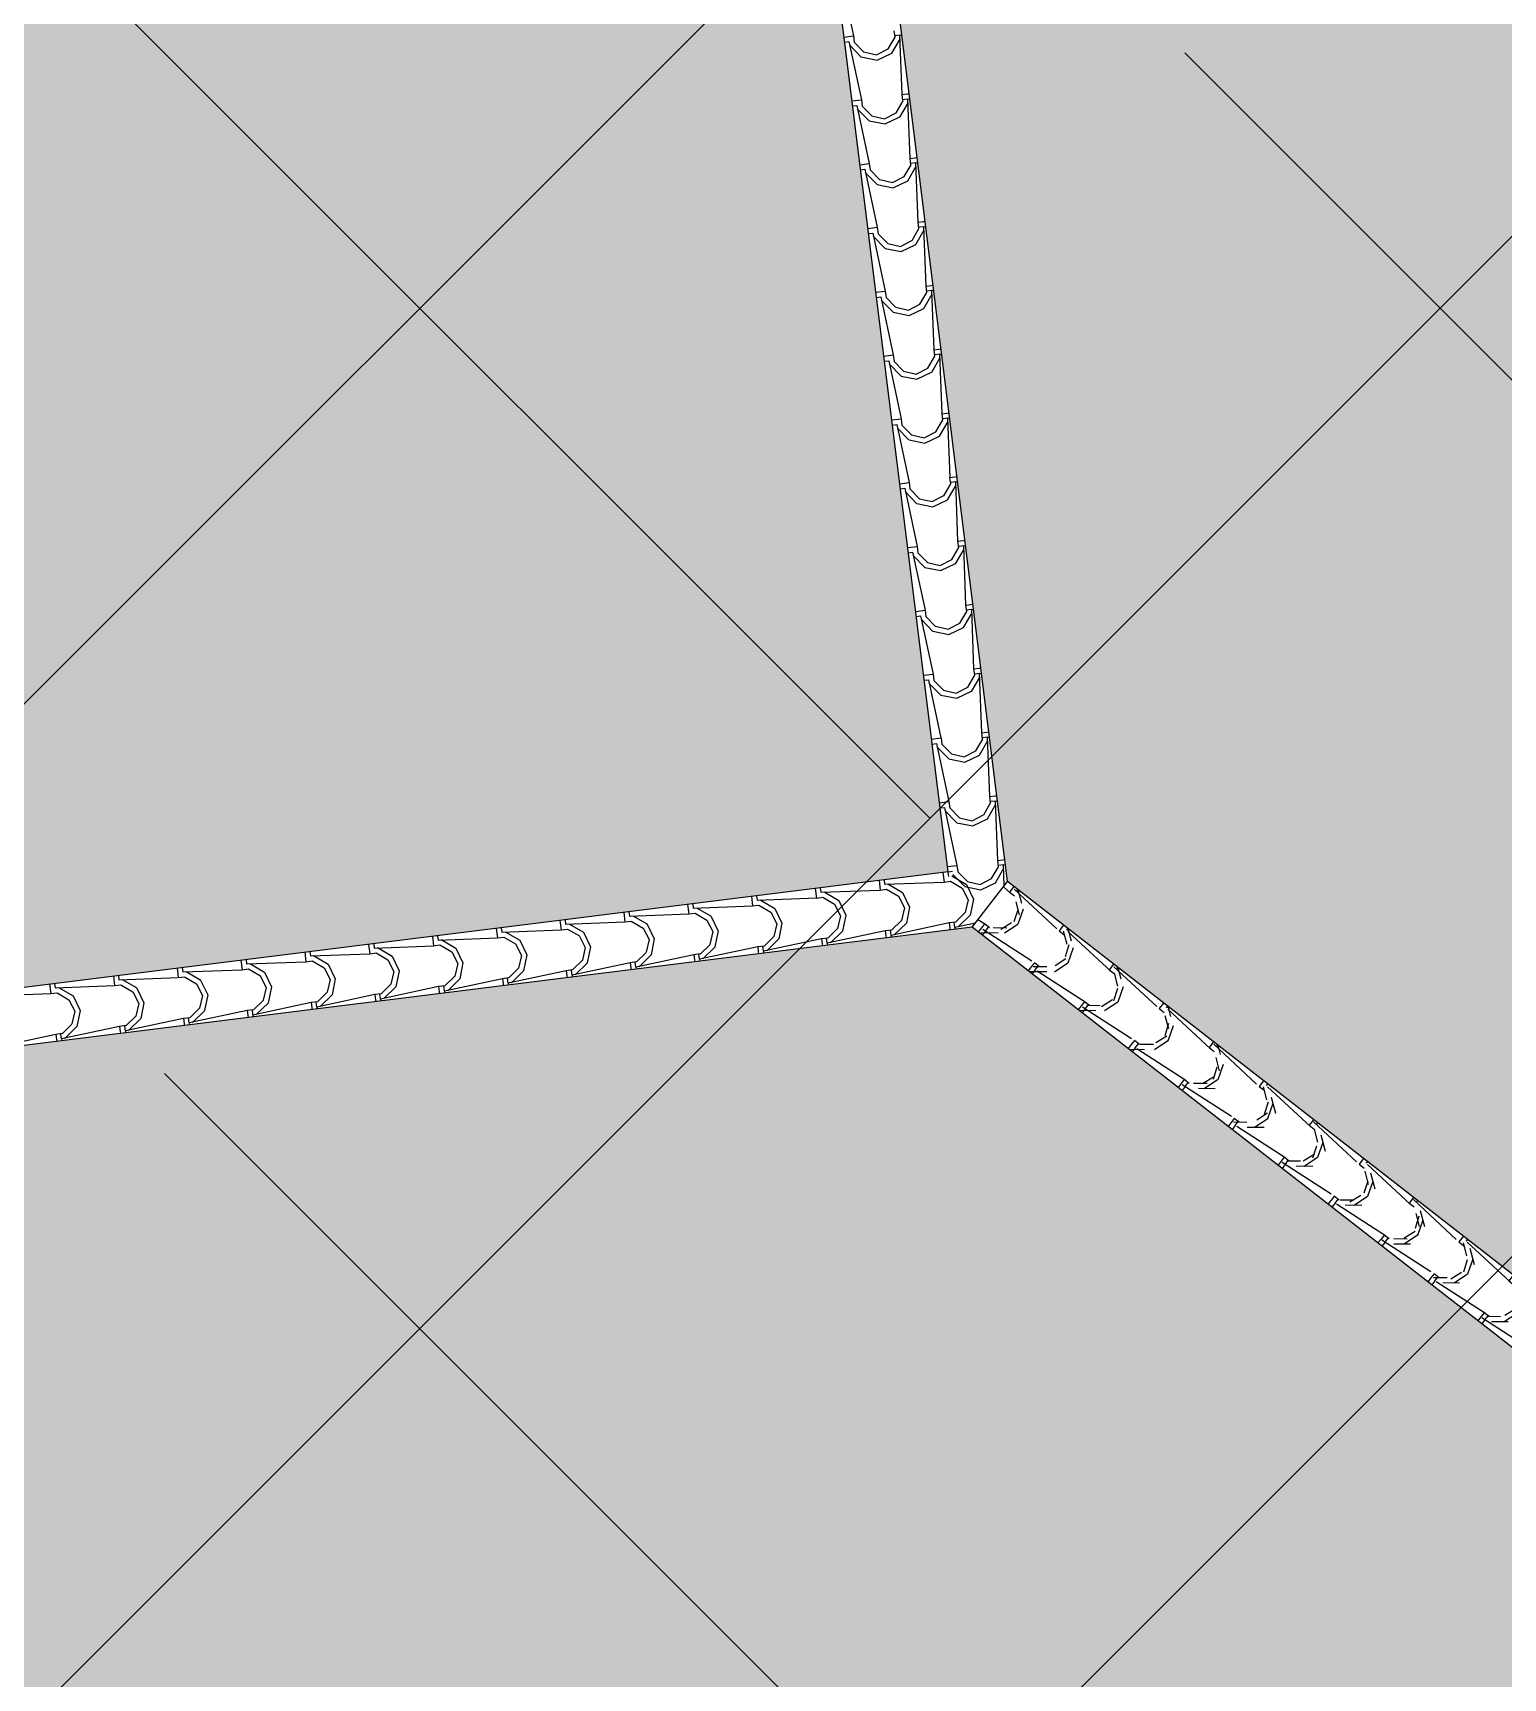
# Model space of a CAD drawing. Header units: millimetres. Extents: x 648844 to 649530, y 1246379 to 1246752.
# Drawn here: x 649089.797 to 649093.618, y 1246587.525 to 1246591.8 of the extents above; entities that cross this region are included whole.
import ezdxf

# ---------------------------------------------------------------- set-up
doc = ezdxf.new("R2010")
doc.units = ezdxf.units.MM
doc.header["$LTSCALE"] = 20
doc.header["$MEASUREMENT"] = 0
doc.layers.get('0').update_dxf_attribs({"linetype": 'CONTINUOUS'})
doc.layers.add('TECHO', color=30, linetype='CONTINUOUS')

# ---------------------------------------------------------------- blocks, each defined once
blk = doc.blocks.new('TEJA45')
at = {"layer": 'TECHO'}
for p, q in [((-2.672903146439467, 1.757179353076342), (-2.573650695093768, 1.875336862707883)), ((-2.791060866912261, 1.639021882473276), (-2.691808415566562, 1.757179392104817)), ((-2.691762307208286, 1.757169590787711), (-2.695329366799285, 1.760736650378707)), ((-2.691762307208322, 1.757169590787701), (-2.682309703757419, 1.747716987336798)), ((-2.68230970375739, 1.766622194238618), (-2.685876763348382, 1.770189253829606)), ((-2.684672854619983, 1.745353836474088), (-2.672857100306352, 1.757169590787715)), ((-2.672857100306487, 1.757169590787715), (-2.68230970375739, 1.766622194238618)), ((-2.479067602291835, 1.780796072625453), (-2.597225111923379, 1.681543621279754)), ((-2.703751370838674, 1.707399067996157), (-2.697843447348347, 1.751117424248871)), ((-2.689387554025622, 1.710090164139668), (-2.684661286763244, 1.745537373416418)), ((-2.675044608329848, 1.679351714349984), (-2.689223522052608, 1.710072751252191)), ((-2.684673313304828, 1.669702315640802), (-2.703578536522215, 1.707512681528048)), ((-2.646886299960748, 1.650832105328671), (-2.684696665847994, 1.669737328546059)), ((-2.644352208010176, 1.665160030363211), (-2.675073244912383, 1.67933894408597)), ((-2.608927623939977, 1.6697482379249), (-2.644374833216723, 1.665021970662526)), ((-2.597236272699384, 1.681548763180533), (-2.609052027013014, 1.669733008866906)), ((-2.579810746170402, 1.664123236651626), (-2.597236272699277, 1.681548763180501)), ((-2.909218587385205, 1.520864411870047), (-2.809966136039506, 1.639021921501588)), ((-2.821909946394939, 1.589240691564164), (-2.816002022904613, 1.632959047816879)), ((-2.809919850344563, 1.639012047651438), (-2.813486909935556, 1.64257910724243)), ((-2.809919850344592, 1.639012047651423), (-2.800467246893689, 1.62955944420052)), ((-2.807545004639749, 1.591933683051629), (-2.802818737377372, 1.627380892328379)), ((-2.800467246893668, 1.648464651102348), (-2.80403430648466, 1.65203171069334)), ((-2.80283039775626, 1.627196293337814), (-2.79101464344263, 1.639012047651441)), ((-2.791014643442765, 1.639012047651441), (-2.800467246893668, 1.648464651102344)), ((-2.597225072894851, 1.662638352152683), (-2.715382582526395, 1.563385900806985)), ((-2.603241451413716, 1.65660958657179), (-2.646959807666434, 1.650701663081467)), ((-2.589263349621298, 1.654670633200727), (-2.59723627269927, 1.662643556278695)), ((-2.802830843183607, 1.55154458439295), (-2.821736066400995, 1.589354950280196)), ((-2.793201017100024, 1.561195251157582), (-2.807379930822783, 1.591916288059789)), ((-2.715382543497967, 1.544480631679839), (-2.833540053129511, 1.445228180334141)), ((-2.76504403120866, 1.532674575449917), (-2.802854397095906, 1.551579798667305)), ((-2.762508671201701, 1.547003621592701), (-2.793229708103908, 1.56118253531546)), ((-2.727084105028048, 1.55159078731074), (-2.762531314304795, 1.546864520048366)), ((-2.715393815835661, 1.563391220044263), (-2.727209570149292, 1.551575465730636)), ((-2.697968289306679, 1.545965693515353), (-2.715393815835554, 1.563391220044231)), ((-2.707420892757582, 1.536513090064457), (-2.715393815835547, 1.544486013142421)), ((-3.027376307857843, 1.402706941267166), (-2.928123856512144, 1.520864450898706)), ((-2.940068521951446, 1.471082315130367), (-2.934160598461119, 1.514800671383082)), ((-2.928077393480834, 1.520854504515164), (-2.931644453071826, 1.524421564106159)), ((-2.928077393480862, 1.520854504515153), (-2.918624790029959, 1.51140190106425)), ((-2.92570245525399, 1.473777201962687), (-2.920976187991613, 1.509224411239437)), ((-2.918624790029938, 1.530307107966074), (-2.92219184962093, 1.533874167557062)), ((-2.920987940892537, 1.50903875020154), (-2.909172186578907, 1.520854504515167)), ((-2.909172186579035, 1.520854504515167), (-2.918624790029938, 1.53030710796607)), ((-2.721399827845751, 1.538451011015471), (-2.765118184098469, 1.532543087525148)), ((-2.920988373062372, 1.433386853145059), (-2.939893596279759, 1.471197219032305)), ((-2.911357425870584, 1.443038787966014), (-2.925536339593343, 1.473759824868221)), ((-3.036782333166215, 1.412149564829807), (-3.0403493927572, 1.415716624420792)), ((-3.027329729715305, 1.402696961378897), (-3.036782333166208, 1.4121495648298)), ((-2.833540014101025, 1.426322911207034), (-2.95169752373257, 1.327070459861336)), ((-2.883201762456515, 1.414517045571142), (-2.921012128343762, 1.433422268788529)), ((-2.880665134393212, 1.428847212822195), (-2.911386171295419, 1.443026126544954)), ((-2.839558204279591, 1.420292435458908), (-2.883276560532309, 1.414384511968585)), ((-2.845240586117015, 1.43343333669646), (-2.880687795393762, 1.428707069434086)), ((-2.833551358971938, 1.445233676907993), (-2.845367113285569, 1.433417922594366)), ((-2.81612583244295, 1.427808150379082), (-2.833551358971825, 1.445233676907957)), ((-2.825578435893853, 1.418355546928183), (-2.833551358971818, 1.426328470006148)), ((-3.145534028330495, 1.284549470664281), (-3.046281576984796, 1.402706980295822)), ((-3.058227097507704, 1.352923938698371), (-3.052319174017377, 1.396642294951086)), ((-3.046234936617104, 1.402696961378897), (-3.049801996208103, 1.406264020969893)), ((-3.04623493661714, 1.402696961378876), (-3.036782333166236, 1.393244357927973)), ((-3.043859905868239, 1.355620720873752), (-3.039133638605861, 1.391067930150502)), ((-3.039145484028815, 1.390881207065267), (-3.027329729715184, 1.402696961378894)), ((-3.039145902941115, 1.315229121897154), (-3.058051126158503, 1.3530394877844)), ((-3.029513834641143, 1.32488232477445), (-3.043692748363902, 1.355603361676657)), ((-2.951708902108216, 1.327076133771723), (-2.963524656421846, 1.315260379458095)), ((-2.93428337557922, 1.309650607242808), (-2.951708902108102, 1.327076133771691)), ((-3.263691748803296, 1.166392000061222), (-3.164439297457598, 1.284549509692763)), ((-3.164392479753374, 1.28453941824262), (-3.167959539344373, 1.288106477833619)), ((-3.16439247975341, 1.284539418242609), (-3.154939876302507, 1.275086814791706)), ((-3.154939876302478, 1.293992021693526), (-3.15850693589347, 1.297559081284522)), ((-3.157303027165092, 1.272723663928993), (-3.145487272851462, 1.28453941824262)), ((-3.145487272851575, 1.28453941824262), (-3.154939876302478, 1.293992021693523)), ((-2.951697484704127, 1.308165190734183), (-3.069854994335671, 1.208912739388484)), ((-3.00135949370442, 1.296359515692391), (-3.039169859591667, 1.315264738909779)), ((-2.998821597584737, 1.310690804051681), (-3.029542634486944, 1.32486971777444)), ((-2.957716580713459, 1.302133859902348), (-3.001434936966177, 1.296225936412025)), ((-2.963397067206891, 1.315275886082055), (-2.998844276483638, 1.310549618819682)), ((-2.943735979030116, 1.300198003791909), (-2.951708902108088, 1.308170926869881)), ((-3.176385673064452, 1.23476556226278), (-3.170477749574125, 1.278483918515494)), ((-3.16201735648248, 1.237464239784806), (-3.157291089220102, 1.272911449061557)), ((-3.157303432819873, 1.197071390649249), (-3.176208656037261, 1.234881756536495)), ((-3.147670243411703, 1.206725861582878), (-3.161849157134462, 1.237446898485086)), ((-3.119517224952311, 1.178201985813626), (-3.157327590839557, 1.197107209031014)), ((-3.116978060776262, 1.192534395281175), (-3.147699097678469, 1.206713309003934)), ((-3.081553548295865, 1.197118435467772), (-3.117000757572612, 1.192392168205398)), ((-3.069866445244493, 1.208918590635452), (-3.081682199558124, 1.197102836321825)), ((-3.052440918715497, 1.191493064106538), (-3.069866445244365, 1.20891859063541)), ((-3.381849469276368, 1.048234529457822), (-3.282597017930669, 1.166392039089363)), ((-3.294544248621207, 1.116607185827174), (-3.288636325130881, 1.160325542079889)), ((-3.282550022889659, 1.166381875106353), (-3.286117082480651, 1.169948934697345)), ((-3.28255002288968, 1.166381875106332), (-3.273097419438777, 1.156929271655429)), ((-3.280174807096721, 1.119307758695868), (-3.275448539834343, 1.154754967972618)), ((-3.273097419438756, 1.175834478557256), (-3.276664479029741, 1.179401538148245)), ((-3.27546057030137, 1.154566120792719), (-3.263644815987739, 1.166381875106346)), ((-3.263644815987853, 1.166381875106349), (-3.273097419438756, 1.175834478557253)), ((-3.069854955307193, 1.190007470261374), (-3.188012464938737, 1.090755018915676)), ((-3.075874957147306, 1.183975284345788), (-3.119593313400024, 1.178067360855465)), ((-3.061893522166393, 1.182040460655639), (-3.069866445244358, 1.190013383733604)), ((-3.275460962698638, 1.078913659401358), (-3.294366185916026, 1.116724025288605)), ((-3.265826652182639, 1.088569398392131), (-3.280005565905398, 1.119290435294339)), ((-3.188012425910266, 1.071849749788566), (-3.30616993554181, 0.9725972984428672)), ((-3.237674956200188, 1.060044455934861), (-3.275485322087434, 1.078949679152249)), ((-3.235134523969421, 1.074377986511426), (-3.265855560871628, 1.088556900234185)), ((-3.199710029384846, 1.078960984853495), (-3.235157238661593, 1.074234717591121)), ((-3.18802398838077, 1.090761047499182), (-3.199839742694401, 1.078945293185555)), ((-3.170598461851768, 1.073335520970264), (-3.188023988380642, 1.090761047499139)), ((-3.180051065302663, 1.063882917519361), (-3.188023988380642, 1.071855840597337)), ((-3.500007189749034, 0.9300770588549305), (-3.400754738403336, 1.048234568486471)), ((-3.412702824177472, 0.9984488093951853), (-3.406794900687146, 1.0421671656479)), ((-3.400707566025922, 1.048224331970076), (-3.404274625616914, 1.051791391561068)), ((-3.400707566025957, 1.048224331970065), (-3.391254962575054, 1.038771728519162)), ((-3.398332257710976, 1.001151277606926), (-3.393605990448599, 1.036598486883676)), ((-3.391254962575026, 1.057676935420989), (-3.394822022166011, 1.061243995011978)), ((-3.393618113437647, 1.036408577656445), (-3.381802359124016, 1.048224331970072)), ((-3.381802359124123, 1.048224331970079), (-3.391254962575026, 1.057676935420982)), ((-3.194033333579362, 1.065816708789466), (-3.237751689832081, 1.059908785299143)), ((-3.393618492577396, 0.9607559281534783), (-3.412523715794784, 0.9985662940407245)), ((-3.383983060952815, 0.9704129351997395), (-3.398161974675574, 1.001133972101947)), ((-3.509412505711303, 0.9395193922847085), (-3.512979565302295, 0.943086451875697)), ((-3.306169896513282, 0.9536920293157962), (-3.424327406144826, 0.8544395779700977)), ((-3.355832687448093, 0.9418869260561102), (-3.393643053335339, 0.9607921492734981)), ((-3.353290987159291, 0.9562215777401519), (-3.384012024061498, 0.970400491462911)), ((-3.312191710014105, 0.9476581332327818), (-3.355910066266823, 0.9417502097424588)), ((-3.31786651047382, 0.9608035342392149), (-3.353313719750567, 0.9560772669768411)), ((-3.306181531517048, 0.9726035043629118), (-3.317997285830678, 0.9607877500492847)), ((-3.288756004988038, 0.9551779778339942), (-3.306181531516913, 0.9726035043628727)), ((-3.298208608438941, 0.9457253743830982), (-3.306181531516906, 0.9536982974610595)), ((-3.618164910221822, 0.8119195882518788), (-3.518912458876123, 0.9300770978834194)), ((-3.530861399734214, 0.8802904329595833), (-3.524953476243887, 0.9240087892122979)), ((-3.518865109162199, 0.9300667888338054), (-3.522432168753198, 0.933633848424801)), ((-3.518865109162228, 0.9300667888337877), (-3.509412505711325, 0.9206141853828846)), ((-3.516489708325459, 0.8829947965161828), (-3.511763441063081, 0.918442005792933)), ((-3.511775656573924, 0.9182510345201713), (-3.499959902260294, 0.9300667888337983)), ((-3.4999599022604, 0.9300667888337983), (-3.509412505711303, 0.9395193922847014)), ((-3.511776022456154, 0.8425981969055734), (-3.530681245673541, 0.8804085627928195)), ((-3.502139469723382, 0.8522564720081682), (-3.516318383446141, 0.8829775089103755)), ((-3.637022652298469, 0.8119092456975316), (-3.640589711889469, 0.8154763052885272)), ((-3.627570048847574, 0.8213618491484418), (-3.631137108438566, 0.8249289087394338)), ((-3.61811744539667, 0.8119092456975316), (-3.627570048847574, 0.8213618491484347)), ((-3.424327367116383, 0.8355343088429557), (-3.542484876747928, 0.7362818574972572)), ((-3.473990418695976, 0.8237293961773489), (-3.511800784583222, 0.8426346193947367)), ((-3.471447450350816, 0.8380651689696457), (-3.502168487253023, 0.8522440826924047)), ((-3.430350086447064, 0.8294995576763391), (-3.474068442699782, 0.8235916341860161)), ((-3.436022991562787, 0.8426460836249312), (-3.471470200839534, 0.8379198163625574)), ((-3.424339074653325, 0.8544459612266415), (-3.436154828966956, 0.8426302069130145)), ((-3.406913548124315, 0.8370204346977168), (-3.42433907465319, 0.8544459612265918)), ((-3.416366151575211, 0.8275678312468173), (-3.424339074653183, 0.8355407543247892)), ((-3.736322630694765, 0.693762117648653), (-3.637070179349067, 0.8119196272801936)), ((-3.649019975290479, 0.7621320565275838), (-3.643112051800152, 0.8058504127802983)), ((-3.637022652298498, 0.8119092456975174), (-3.627570048847595, 0.8024566422466144)), ((-3.634647158939579, 0.7648383154281468), (-3.629920891677202, 0.800285524704897)), ((-3.629933199710202, 0.8000934913838975), (-3.618117445396571, 0.8119092456975245)), ((-3.629933552334919, 0.7244404656576862), (-3.648838775552306, 0.7622508315449323)), ((-3.620295878494325, 0.7341000088174248), (-3.634474792217084, 0.764821045719632)), ((-3.589603913543165, 0.719908760199516), (-3.620324950445372, 0.734087673922275)), ((-3.542496617789602, 0.7362884180903713), (-3.554312372103233, 0.7244726637767442)), ((-3.525071091260585, 0.7188628915614501), (-3.54249661778946, 0.7362884180903251)), ((-3.854480351167602, 0.5756046470455338), (-3.755227899821904, 0.6937621566770744)), ((-3.767178550847227, 0.6439736800919889), (-3.7612706273569, 0.6876920363447034)), ((-3.75518019543474, 0.6937517025612614), (-3.758747255025732, 0.697318762152257)), ((-3.755180195434768, 0.6937517025612472), (-3.745727591983865, 0.6842990991103441)), ((-3.745727591983844, 0.703204306012168), (-3.749294651574829, 0.7067713656031565)), ((-3.748090742846479, 0.6819359482476237), (-3.736274988532848, 0.6937517025612507)), ((-3.736274988532941, 0.6937517025612578), (-3.745727591983844, 0.7032043060121609)), ((-3.542484837719485, 0.7173765883701151), (-3.660642347351029, 0.6181241370244166)), ((-3.592148149943888, 0.705571866298591), (-3.629958515831134, 0.7244770895159789)), ((-3.548508462881806, 0.7113409821196583), (-3.592226819134524, 0.7054330586293354)), ((-3.554179472650858, 0.7244886330107718), (-3.589626681927605, 0.719762365748398)), ((-3.534523694711481, 0.7094102881105471), (-3.542496617789453, 0.7173832111885154)), ((-3.748091082213669, 0.6062827344097776), (-3.766996305431057, 0.6440931002970238)), ((-3.752804609553827, 0.6466818343392049), (-3.74807834229145, 0.682129043615955)), ((-3.738452287264877, 0.6159435456258606), (-3.752631200987636, 0.6466645825280679)), ((-3.66064230832248, 0.5992188678973811), (-3.778799817954024, 0.4999664165516826)), ((-3.710305881191765, 0.5874143364198297), (-3.748116247079011, 0.6063195596372175)), ((-3.707760376733852, 0.601752351428626), (-3.738481413636059, 0.6159312651513851)), ((-3.672335953740742, 0.6063311823963673), (-3.707783163017488, 0.6016049151339935)), ((-3.66065416092588, 0.618130874954101), (-3.67246991523951, 0.606315120640474)), ((-3.643228634396856, 0.6007053484251763), (-3.660654160925731, 0.6181308749540513)), ((-3.652681237847752, 0.5912527449742733), (-3.660654160925723, 0.5992256680522452)), ((-3.972638071640318, 0.4574471764425745), (-3.87338562029462, 0.5756046860741151)), ((-3.885337126403741, 0.5258153036581881), (-3.879429202913414, 0.5695336599109027)), ((-3.873337738571017, 0.5755941594249876), (-3.876904798162009, 0.5791612190159832)), ((-3.873337738571045, 0.5755941594249734), (-3.863885135120142, 0.5661415559740703)), ((-3.870962060168189, 0.5285253532493641), (-3.866235792905812, 0.5639725625261143)), ((-3.863885135120121, 0.5850467628758977), (-3.867452194711113, 0.5886138224668898)), ((-3.866248285982756, 0.5637784051113499), (-3.854432531669126, 0.5755941594249769)), ((-3.854432531669218, 0.5755941594249876), (-3.863885135120121, 0.5850467628758906)), ((-3.666666839313869, 0.59318240656334), (-3.710385195566587, 0.587274483073017)), ((-3.86624861209242, 0.4881250031618727), (-3.885153835309808, 0.5259353690491189)), ((-3.856608696035053, 0.497787082433458), (-3.870787609757812, 0.5285081193356653)), ((-3.982042678256384, 0.4668892197396239), (-3.985609737847369, 0.4704562793306124)), ((-3.778799778925574, 0.481061147424537), (-3.896957288557118, 0.3818086960788385)), ((-3.828463612439649, 0.4692568065410647), (-3.866273978326895, 0.4881620297584526)), ((-3.825916839926194, 0.4835959426584964), (-3.856637876828401, 0.4977748563812554)), ((-3.784825215748612, 0.4750238310066557), (-3.82854357200133, 0.4691159075163327)), ((-3.790492434829723, 0.4881737317820871), (-3.825939644106469, 0.4834474645197133)), ((-3.778811704062157, 0.4999733318178308), (-3.790627458375788, 0.4881575775042037)), ((-3.761386177533133, 0.4825478052889061), (-3.778811704062008, 0.499973331817781)), ((-3.770838780984036, 0.4730952018380066), (-3.778811704062001, 0.4810681249159714)), ((-4.090795792113177, 0.3392897058394375), (-3.991543340767478, 0.4574472154709781)), ((-4.00349570195975, 0.4076569272280004), (-3.997587778469423, 0.451375283480715)), ((-3.99149528170728, 0.4574366162887209), (-3.995062341298265, 0.4610036758797094)), ((-3.991495281707316, 0.4574366162886996), (-3.982042678256413, 0.4479840128377965)), ((-3.98911951078243, 0.4103688721604328), (-3.984393243520053, 0.445816081437183)), ((-3.984405829119034, 0.4456208619750761), (-3.972590074805403, 0.4574366162887031)), ((-3.972590074805481, 0.4574366162887173), (-3.982042678256384, 0.4668892197396204)), ((-3.984406141971199, 0.3699672719140104), (-4.003311365188587, 0.4077776378012565)), ((-3.974765104806004, 0.379630619242711), (-3.988944018528763, 0.4103516561449183)), ((-4.109652824843558, 0.3392790731524506), (-4.11321988443455, 0.3428461327434462)), ((-4.100200221392662, 0.3487316766033537), (-4.103767280983654, 0.3522987361943422)), ((-4.090747617941759, 0.3392790731524435), (-4.100200221392662, 0.3487316766033466)), ((-3.896957249528676, 0.3629034269516929), (-4.01511475916022, 0.2636509756059944)), ((-3.946621343687589, 0.3510992766623282), (-3.984431709574835, 0.3700044998797161)), ((-3.944073303117726, 0.3654395338879866), (-3.974794340019933, 0.3796184476107456)), ((-3.902983592182473, 0.3568652554500957), (-3.946701948435191, 0.3509573319597727)), ((-3.908648915917794, 0.3700162811679313), (-3.944096125194541, 0.3652900139055575)), ((-3.896969247198435, 0.3818157886815605), (-3.908785001512065, 0.3700000343679335)), ((-3.879543720669396, 0.3643902621526323), (-3.896969247198271, 0.3818157886815072)), ((-3.888996324120292, 0.3549376587017328), (-3.896969247198264, 0.3629105817797047)), ((-4.208953512586021, 0.2211322352363077), (-4.109701061240322, 0.3392897448678482)), ((-4.121654277516505, 0.2894985507923984), (-4.115746354026179, 0.333216907045113)), ((-4.109652824843586, 0.3392790731524329), (-4.100200221392683, 0.3298264697015298)), ((-4.107276961396558, 0.2922123910723933), (-4.10255069413418, 0.3276596003491434)), ((-4.102563372255311, 0.3274633188388023), (-4.09074761794168, 0.3392790731524293)), ((-4.10256367184995, 0.2518095406661018), (-4.121468895067338, 0.289619906553348)), ((-4.092921513576556, 0.2614741560511469), (-4.107100427299315, 0.2921951929533542)), ((-4.062229766308398, 0.247283125117093), (-4.092950803210606, 0.2614620388398521)), ((-4.015126790334712, 0.2636582455452903), (-4.026942544648342, 0.2518424912316632)), ((-3.997701263805673, 0.246232719016362), (-4.015126790334548, 0.263658245545237)), ((-4.327111233058744, 0.1029747646333448), (-4.227858781713046, 0.2211322742648854)), ((-4.239812853073012, 0.1713401743586012), (-4.233904929582685, 0.2150585306113157)), ((-4.227810367979828, 0.2211215300161697), (-4.231377427570827, 0.2246885896071689)), ((-4.227810367979856, 0.2211215300161555), (-4.218357764528953, 0.2116689265652525)), ((-4.218357764528932, 0.2305741334670763), (-4.221924824119924, 0.2341411930580684)), ((-4.220720915391588, 0.2093057757025285), (-4.208905161077958, 0.2211215300161555)), ((-4.208905161078029, 0.2211215300161768), (-4.218357764528932, 0.2305741334670799)), ((-4.015114720131734, 0.2447457064788843), (-4.133272229763278, 0.1454932551331858)), ((-4.064779074935451, 0.2329417467835526), (-4.102589440822697, 0.2518469700009405)), ((-4.021141968616334, 0.2387066798935287), (-4.064860324869052, 0.2327987564032057)), ((-4.026805397007671, 0.2518588305535268), (-4.062252606284417, 0.247132563291153)), ((-4.007153867256569, 0.2367801155654625), (-4.015126790334541, 0.2447530386434345)), ((-4.220721201728708, 0.1336518094182217), (-4.239626424946096, 0.1714621753054679)), ((-4.22543441201104, 0.1740559099816537), (-4.220708144748663, 0.2095031192584038)), ((-4.211077922346732, 0.1433176928587514), (-4.225256836069491, 0.1740387297609587)), ((-4.182936806183349, 0.1147842169048019), (-4.220747172070595, 0.1336894401221898)), ((-4.180386229499931, 0.1291267163465832), (-4.211107266402138, 0.1433056300693423)), ((-4.144961878098442, 0.1337013799390085), (-4.180409087375189, 0.1289751126766348)), ((-4.133284333470989, 0.14550070240902), (-4.14510008778462, 0.133684948095393)), ((-4.115858806941944, 0.1280751758800847), (-4.133284333470819, 0.1455007024089596)), ((-4.381066017177957, 0.06124925080029442), (-4.346016502185769, 0.1029748036619225)), ((-4.35797142862927, 0.05318179792661226), (-4.352063505138943, 0.09690015417932685)), ((-4.345967911116098, 0.1029639868798995), (-4.349534970707083, 0.106531046470888)), ((-4.345967911116134, 0.1029639868798853), (-4.336515307665231, 0.09351138342898224)), ((-4.343591862625289, 0.05589942889270816), (-4.338865595362911, 0.09134663816945832)), ((-4.336515307665202, 0.1124165903308096), (-4.340082367256187, 0.1159836499217981)), ((-4.338878458527866, 0.0911482325662547), (-4.327062704214235, 0.1029639868798817)), ((-4.327062704214299, 0.1029639868798995), (-4.336515307665202, 0.1124165903308025)), ((-4.13327219073485, 0.1265879860060402), (-4.251429700366394, 0.02733553466034166)), ((-4.139300345048383, 0.1205481043372068), (-4.183018701301101, 0.1146401808468838)), ((-4.12531141039284, 0.1186225724291852), (-4.133284333470812, 0.1265954955071535)), ((-4.381066017177965, 0.07500000000003837), (-4.381066017177972, -0.07499999999996376)), ((-4.338878731607451, 0.01549407817028481), (-4.357783954824839, 0.05330444405753099)), ((-4.329234331117675, 0.02516122966800793), (-4.343413244840434, 0.05588226657021522)), ((-4.30109453743124, -0.003373312973963039), (-4.338904903318486, 0.01553191024342482)), ((-4.30109453743124, 0.003373312974005671), (-4.338904903318486, -0.01553191024338219)), ((-4.298542692691456, 0.01097030757607342), (-4.329263729593663, 0.02514922129883246)), ((-4.257458721482493, -0.002389528778763861), (-4.301177077735211, 0.003518394711559125)), ((-4.257458721483125, 0.002389528780526007), (-4.301177077735844, -0.003518394709796979)), ((-4.263118359186514, 0.01554392932484205), (-4.29856556846326, 0.01081766206246826)), ((-4.251441876607267, 0.02734315927274977), (-4.263257630920897, 0.01552740495912275)), ((-4.234016350078214, 0.009917632743814409), (-4.251441876607089, 0.02734315927269293)), ((-4.243468953529117, 0.0004650292929184729), (-4.251441876607082, 0.008437952370883295)), ((-4.338878731607565, -0.01549407817016046), (-4.357783954824953, -0.05330444405740664)), ((-4.329234331119117, -0.0251612296676953), (-4.343413244841877, -0.05588226656990258)), ((-4.298542692692415, -0.01097030757503248), (-4.329263729594622, -0.02514922129779151)), ((-4.26311835918694, -0.01554392932355597), (-4.298565568463687, -0.01081766206118218)), ((-4.251441876607259, -0.0273431592726503), (-4.26325763092089, -0.01552740495902327)), ((-4.243468953529124, -0.0004650292928261024), (-4.251441876607103, -0.008437952370801582)), ((-4.234016350078228, -0.009917632743729143), (-4.251441876607103, -0.02734315927260411)), ((-4.133272190734765, -0.1265879860058945), (-4.251429700366309, -0.027335534660196)), ((-4.381066017177957, -0.06124925080087706), (-4.346016502186039, -0.102974803662196)), ((-4.35797142863111, -0.05318179792779887), (-4.352063505140784, -0.09690015418051345)), ((-4.343591862623768, -0.05589942889180222), (-4.338865595361391, -0.09134663816855237)), ((-4.345967911116119, -0.1029639868798178), (-4.349534970707111, -0.1065310464708098)), ((-4.345967911116119, -0.1029639868798107), (-4.336515307665216, -0.09351138342890764)), ((-4.336515307665216, -0.1124165903307208), (-4.340082367256201, -0.1159836499217093)), ((-4.338878458527873, -0.09114823256618365), (-4.327062704214242, -0.1029639868798107)), ((-4.327062704214313, -0.1029639868798071), (-4.336515307665216, -0.1124165903307102)), ((-4.327111233059028, -0.1029747646336112), (-4.22785878171333, -0.2211322742651518)), ((-4.182936806183335, -0.1147842169047451), (-4.220747172070581, -0.1336894401221329)), ((-4.139300345048618, -0.1205481043353416), (-4.183018701301336, -0.1146401808450186)), ((-4.125311410392847, -0.1186225724290999), (-4.133284333470819, -0.1265954955070754)), ((-4.115858806941951, -0.1280751758799994), (-4.133284333470826, -0.1455007024088779)), ((-4.220721201728821, -0.133651809418069), (-4.239626424946209, -0.1714621753053152)), ((-4.211077922348551, -0.1433176928592701), (-4.22525683607131, -0.1740387297614774)), ((-4.18038622950089, -0.1291267163455458), (-4.211107266403097, -0.1433056300683049)), ((-4.144961878097952, -0.1337013799378433), (-4.180409087374699, -0.1289751126754695)), ((-4.133284333470982, -0.1455007024089205), (-4.145100087784613, -0.1336849480952935)), ((-4.015114720131677, -0.2447457064787315), (-4.133272229763222, -0.145493255133033)), ((-4.239812853075087, -0.1713401743580043), (-4.23390492958476, -0.2150585306107189)), ((-4.227810367979849, -0.2211215300160809), (-4.218357764528946, -0.2116689265651779)), ((-4.225434412009413, -0.1740559099816323), (-4.220708144747036, -0.2095031192583825)), ((-4.220720915391595, -0.2093057757024575), (-4.208905161077965, -0.2211215300160845)), ((-4.227810367979835, -0.2211215300160916), (-4.231377427570827, -0.22468858960708)), ((-4.218357764528939, -0.2305741334669946), (-4.221924824119924, -0.2341411930579831)), ((-4.208905161078043, -0.2211215300160916), (-4.218357764528946, -0.2305741334669946)), ((-4.208953512586156, -0.2211322352367517), (-4.109701061240457, -0.3392897448682923)), ((-4.102563671850049, -0.2518095406659526), (-4.121468895067437, -0.2896199065531988)), ((-4.064779074935444, -0.2329417467835064), (-4.10258944082269, -0.2518469700008943)), ((-4.062229766308533, -0.2472831251156791), (-4.092950803210741, -0.2614620388384381)), ((-4.021141968615652, -0.2387066798917949), (-4.06486032486837, -0.232798756401472)), ((-4.026805397007173, -0.2518588305523757), (-4.06225260628392, -0.2471325632900019)), ((-4.015126790334705, -0.2636582455451908), (-4.026942544648335, -0.2518424912315638)), ((-4.007153867256584, -0.2367801155653737), (-4.015126790334556, -0.2447530386433456)), ((-3.997701263805688, -0.2462327190162696), (-4.015126790334563, -0.2636582455451446)), ((-4.121654277518559, -0.2894985507918193), (-4.115746354028232, -0.3332169070445339)), ((-4.107276961395293, -0.2922123910696612), (-4.102550694132916, -0.3276596003464114)), ((-4.092921513577991, -0.2614741560508413), (-4.10710042730075, -0.2921951929530486)), ((-3.896957249528668, -0.3629034269514939), (-4.015114759160213, -0.2636509756057954)), ((-4.109652824843572, -0.3392790731523618), (-4.113219884434571, -0.3428461327433574)), ((-4.109652824843586, -0.3392790731523547), (-4.100200221392683, -0.3298264697014517)), ((-4.102563372255318, -0.3274633188387313), (-4.090747617941688, -0.3392790731523583)), ((-4.090747617941773, -0.3392790731523512), (-4.100200221392676, -0.3487316766032542)), ((-4.09079579211361, -0.3392897058395334), (-3.991543340767912, -0.457447215471074)), ((-4.100200221392676, -0.3487316766032613), (-4.103767280983661, -0.3522987361942498)), ((-3.984406141971292, -0.3699672719138363), (-4.003311365188679, -0.4077776378010824)), ((-3.974765104807034, -0.3796306192415919), (-3.988944018529793, -0.4103516561437992)), ((-3.946621343687561, -0.3510992766622749), (-3.984431709574807, -0.3700044998796628)), ((-3.94407330311784, -0.3654395338865797), (-3.974794340020047, -0.3796184476093387)), ((-3.902983592182693, -0.3568652554482519), (-3.946701948435411, -0.3509573319579289)), ((-3.908648915918178, -0.3700162811666665), (-3.944096125194925, -0.3652900139042927)), ((-3.896969247198427, -0.381815788681461), (-3.908785001512058, -0.370000034367834)), ((-3.888996324120313, -0.354937658701644), (-3.896969247198278, -0.3629105817796088)), ((-3.87954372066941, -0.3643902621525434), (-3.896969247198278, -0.3818157886814149)), ((-3.778799778925574, -0.4810611474243274), (-3.896957288557118, -0.3818086960786289)), ((-4.003495701961803, -0.4076569272274284), (-3.997587778471477, -0.451375283480143)), ((-3.989119510780938, -0.4103688721594914), (-3.984393243518561, -0.4458160814362415)), ((-3.991495281707294, -0.457436616288625), (-3.995062341298279, -0.4610036758796134)), ((-3.991495281707302, -0.457436616288625), (-3.982042678256398, -0.4479840128377219)), ((-3.982042678256391, -0.4668892197395316), (-3.985609737847383, -0.47045627933052)), ((-3.984405829119041, -0.4456208619750051), (-3.97259007480541, -0.4574366162886321)), ((-3.972590074805495, -0.457436616288625), (-3.982042678256398, -0.466889219739528)), ((-3.972638071640603, -0.4574471764428409), (-3.873385620294904, -0.5756046860743815)), ((-3.828463612439656, -0.4692568065410221), (-3.866273978326902, -0.4881620297584099)), ((-3.784825215747915, -0.4750238310049539), (-3.828543572000633, -0.4691159075146309)), ((-3.866248612092527, -0.4881250031617235), (-3.885153835309914, -0.5259353690489696)), ((-3.856608696036851, -0.4977870824339909), (-3.87078760975961, -0.5285081193361982)), ((-3.825916839927132, -0.4835959426574767), (-3.856637876829339, -0.4977748563802358)), ((-3.790492434830099, -0.4881737317808401), (-3.825939644106846, -0.4834474645184663)), ((-3.77881170406215, -0.4999733318177313), (-3.790627458375781, -0.4881575775041043)), ((-3.770838780984029, -0.4730952018379142), (-3.778811704062008, -0.4810681249158897)), ((-3.761386177533133, -0.4825478052888172), (-3.778811704062015, -0.4999733318176993)), ((-3.660642308322466, -0.5992188678971608), (-3.77879981795401, -0.4999664165514623)), ((-3.885337126405283, -0.5258153036612399), (-3.879429202914956, -0.5695336599139544)), ((-3.870962060166704, -0.5285253532484191), (-3.866235792904327, -0.5639725625251693)), ((-3.873337738571024, -0.5755941594249059), (-3.876904798162016, -0.5791612190158979)), ((-3.873337738571038, -0.5755941594248988), (-3.863885135120135, -0.5661415559739957)), ((-3.863885135120128, -0.585046762875816), (-3.86745219471112, -0.5886138224668045)), ((-3.866248285982763, -0.5637784051112789), (-3.854432531669133, -0.5755941594249059)), ((-3.854432531669225, -0.575594159424913), (-3.863885135120128, -0.585046762875816)), ((-3.854480351167879, -0.5756046470457967), (-3.755227899822181, -0.6937621566773373)), ((-3.710305881191751, -0.5874143364197764), (-3.748116247078997, -0.6063195596371642)), ((-3.666666839314047, -0.5931824065615281), (-3.710385195566765, -0.5872744830712051)), ((-3.652681237847766, -0.591252744974188), (-3.660654160925738, -0.5992256680521599)), ((-3.748091082213755, -0.6062827344096036), (-3.766996305431142, -0.6440931002968497)), ((-3.738452287266668, -0.6159435456263971), (-3.752631200989427, -0.6466645825286044)), ((-3.707760376734775, -0.60175235142761), (-3.738481413636983, -0.615931265150369)), ((-3.672335953740216, -0.6063311823952517), (-3.707783163016963, -0.601604915132878)), ((-3.660654160925873, -0.6181308749540015), (-3.672469915239503, -0.6063151206403745)), ((-3.64322863439687, -0.6007053484250875), (-3.660654160925738, -0.6181308749539589)), ((-3.542484837719407, -0.7173765883699588), (-3.660642347350951, -0.6181241370242603)), ((-3.76717855084901, -0.643973680093243), (-3.761270627358684, -0.6876920363459575)), ((-3.75280460955247, -0.6466818343373433), (-3.748078342290093, -0.6821290436140934)), ((-3.748090742846486, -0.6819359482475527), (-3.736274988532855, -0.6937517025611797)), ((-3.755180195434754, -0.6937517025611761), (-3.758747255025746, -0.6973187621521681)), ((-3.755180195434768, -0.693751702561169), (-3.745727591983865, -0.684299099110266)), ((-3.745727591983851, -0.7032043060120756), (-3.749294651574843, -0.7067713656030641)), ((-3.736274988532955, -0.693751702561169), (-3.745727591983858, -0.7032043060120721)), ((-3.736322630694985, -0.6937621176489728), (-3.637070179349287, -0.8119196272805134)), ((-3.629933552335011, -0.7244404656575156), (-3.648838775552399, -0.7622508315447618)), ((-3.592148149943888, -0.705571866298552), (-3.629958515831134, -0.7244770895159398)), ((-3.589603913543264, -0.7199087601981269), (-3.620324950445472, -0.7340876739208859)), ((-3.548508462881067, -0.7113409821179886), (-3.592226819133785, -0.7054330586276656)), ((-3.554179472650326, -0.7244886330096598), (-3.589626681927072, -0.719762365747286)), ((-3.542496617789595, -0.7362884180902718), (-3.554312372103226, -0.7244726637766448)), ((-3.534523694711496, -0.7094102881104618), (-3.54249661778946, -0.7173832111884266)), ((-3.525071091260592, -0.7188628915613613), (-3.542496617789467, -0.7362884180902363)), ((-3.649019975292497, -0.7621320565270508), (-3.64311205180217, -0.8058504127797654)), ((-3.634647158938243, -0.764838315426271), (-3.629920891675866, -0.8002855247030212)), ((-3.620295878495718, -0.7341000088171477), (-3.634474792218477, -0.7648210457193549)), ((-3.424327367116369, -0.8355343088427567), (-3.542484876747913, -0.7362818574970582)), ((-3.637022652298477, -0.8119092456974428), (-3.640589711889469, -0.8154763052884348)), ((-3.637022652298491, -0.8119092456974428), (-3.627570048847588, -0.8024566422465398)), ((-3.629933199710209, -0.8000934913838265), (-3.618117445396578, -0.8119092456974535)), ((-3.618117445396678, -0.8119092456974499), (-3.627570048847581, -0.821361849148353)), ((-3.618164910222042, -0.8119195882522163), (-3.518912458876343, -0.9300770978837569)), ((-3.627570048847581, -0.821361849148353), (-3.631137108438573, -0.8249289087393414)), ((-3.51177602245626, -0.8425981969054241), (-3.530681245673648, -0.8804085627926703)), ((-3.502139469724781, -0.8522564720078947), (-3.51631838344754, -0.882977508910102)), ((-3.473990418696012, -0.8237293961773169), (-3.511800784583258, -0.8426346193947047)), ((-3.471447450351725, -0.8380651689686403), (-3.502168487253932, -0.8522440826913993)), ((-3.430350086447213, -0.8294995576745663), (-3.474068442699931, -0.8235916341842433)), ((-3.436022991562247, -0.8426460836238334), (-3.471470200838993, -0.8379198163614596)), ((-3.424339074653318, -0.854445961226542), (-3.436154828966949, -0.842630206912915)), ((-3.416366151575225, -0.827567831246732), (-3.42433907465319, -0.8355407543246969)), ((-3.406913548124322, -0.8370204346976315), (-3.424339074653197, -0.8544459612265065)), ((-3.306169896513211, -0.9536920293156292), (-3.424327406144755, -0.8544395779699308)), ((-3.530861399736224, -0.8802904329590646), (-3.524953476245898, -0.9240087892117792)), ((-3.516489708323888, -0.8829947965161011), (-3.511763441061511, -0.9184420057928513)), ((-3.518865109162206, -0.9300667888337131), (-3.522432168753198, -0.9336338484247051)), ((-3.518865109162221, -0.9300667888337131), (-3.509412505711317, -0.92061418538281)), ((-3.50941250571131, -0.9395193922846232), (-3.512979565302302, -0.9430864518756117)), ((-3.511775656573931, -0.9182510345201003), (-3.499959902260301, -0.9300667888337273)), ((-3.499959902260414, -0.9300667888337202), (-3.509412505711317, -0.9395193922846232)), ((-3.500007189749233, -0.9300770588552822), (-3.400754738403535, -1.048234568486823)), ((-3.393618492577495, -0.9607559281533291), (-3.412523715794883, -0.9985662940405753)), ((-3.383983060954591, -0.9704129352002937), (-3.39816197467735, -1.001133972102501)), ((-3.355832687448071, -0.9418869260560534), (-3.393643053335317, -0.9607921492734413)), ((-3.353290987160214, -0.9562215777391607), (-3.384012024062422, -0.9704004914619198)), ((-3.312191710013344, -0.9476581332311405), (-3.355910066266063, -0.9417502097408175)), ((-3.317866510474161, -0.9608035342380035), (-3.353313719750908, -0.9560772669756297)), ((-3.306181531517041, -0.9726035043628123), (-3.317997285830671, -0.9607877500491853)), ((-3.298208608438955, -0.9457253743830059), (-3.30618153151692, -0.9536982974609707)), ((-3.288756004988052, -0.9551779778339053), (-3.30618153151692, -0.9726035043627768)), ((-3.188012425910209, -1.071849749788395), (-3.306169935541753, -0.9725972984426967)), ((-3.412702824179448, -0.9984488093946737), (-3.406794900689121, -1.042167165647388)), ((-3.398332257709647, -1.001151277605036), (-3.39360599044727, -1.036598486881786)), ((-3.400707566025936, -1.048224331969987), (-3.404274625616935, -1.051791391560982)), ((-3.40070756602595, -1.048224331969987), (-3.391254962575047, -1.038771728519084)), ((-3.391254962575033, -1.057676935420893), (-3.394822022166032, -1.061243995011893)), ((-3.393618113437654, -1.036408577656374), (-3.381802359124023, -1.048224331970001)), ((-3.381802359124137, -1.04822433196999), (-3.39125496257504, -1.057676935420893)), ((-3.381849469276574, -1.048234529458174), (-3.282597017930875, -1.166392039089715)), ((-3.237674956200188, -1.060044455934815), (-3.275485322087434, -1.078949679152203)), ((-3.194033333579469, -1.065816708787722), (-3.237751689832187, -1.059908785297399)), ((-3.180051065302678, -1.063882917519276), (-3.188023988380642, -1.071855840597241)), ((-3.275460962698737, -1.078913659401216), (-3.294366185916125, -1.116724025288462)), ((-3.265826652184032, -1.088569398391872), (-3.280005565906791, -1.119290435294079)), ((-3.235134523970345, -1.074377986510438), (-3.265855560872552, -1.088556900233197)), ((-3.199710029384271, -1.078960984852415), (-3.235157238661017, -1.074234717590041)), ((-3.188023988380763, -1.090761047499083), (-3.199839742694394, -1.078945293185456)), ((-3.170598461851775, -1.073335520970172), (-3.188023988380657, -1.090761047499054)), ((-3.069854955307157, -1.19000747026119), (-3.188012464938701, -1.090755018915491)), ((-3.294544248622685, -1.11660718583029), (-3.288636325132359, -1.160325542083005)), ((-3.280174807095413, -1.119307758693967), (-3.275448539833036, -1.154754967970717)), ((-3.282550022889659, -1.166381875106257), (-3.286117082480651, -1.169948934697253)), ((-3.28255002288968, -1.166381875106261), (-3.273097419438777, -1.156929271655358)), ((-3.27309741943877, -1.175834478557171), (-3.276664479029762, -1.179401538148159)), ((-3.275460570301377, -1.154566120792648), (-3.263644815987746, -1.166381875106275)), ((-3.263644815987867, -1.166381875106268), (-3.27309741943877, -1.175834478557171)), ((-3.263691748803474, -1.166392000061592), (-3.164439297457776, -1.284549509693132)), ((-3.119517224952311, -1.178201985813583), (-3.157327590839557, -1.197107209030971)), ((-3.116978060777157, -1.192534395280195), (-3.147699097679364, -1.206713309002954)), ((-3.075874957146496, -1.183975284344175), (-3.119593313399214, -1.178067360853852)), ((-3.08155354829529, -1.197118435466706), (-3.117000757572036, -1.192392168204332)), ((-3.061893522166407, -1.18204046065555), (-3.069866445244372, -1.190013383733515)), ((-3.052440918715504, -1.191493064106449), (-3.069866445244379, -1.208918590635328)), ((-3.176385673066171, -1.234765562264094), (-3.170477749575845, -1.278483918516809)), ((-3.157303432819972, -1.1970713906491), (-3.17620865603736, -1.234881756536346)), ((-3.162017356481186, -1.237464239782895), (-3.157291089218809, -1.272911449059645)), ((-3.147670243413842, -1.206725861584275), (-3.161849157136601, -1.237446898486482)), ((-3.069866445244486, -1.208918590635353), (-3.081682199558117, -1.197102836321726)), ((-2.951697484704049, -1.308165190734027), (-3.069854994335593, -1.208912739388328)), ((-3.16439247975341, -1.284539418242531), (-3.154939876302507, -1.275086814791628)), ((-3.157303027165099, -1.272723663928922), (-3.145487272851469, -1.284539418242549)), ((-3.164392479753388, -1.284539418242531), (-3.16795953934438, -1.288106477833523)), ((-3.154939876302493, -1.293992021693445), (-3.158506935893477, -1.297559081284433)), ((-3.145487272851589, -1.284539418242534), (-3.154939876302493, -1.293992021693438)), ((-3.145534028330822, -1.284549470664484), (-3.046281576985123, -1.402706980296024)), ((-3.0391459029412, -1.315229121896984), (-3.058051126158588, -1.35303948778423)), ((-3.029513834642891, -1.324882324775018), (-3.04369274836565, -1.355603361677225)), ((-3.001359493704399, -1.296359515692334), (-3.039169859591645, -1.315264738909722)), ((-2.998821597585632, -1.310690804050708), (-3.029542634487839, -1.324869717773467)), ((-2.957716580713537, -1.302133859900632), (-3.001434936966255, -1.296225936410309)), ((-2.963397067206301, -1.315275886081), (-2.998844276483048, -1.310549618818627)), ((-2.951708902108209, -1.327076133771623), (-2.963524656421839, -1.315260379457996)), ((-2.943735979030137, -1.30019800379182), (-2.951708902108109, -1.308170926869789)), ((-2.934283375579234, -1.309650607242723), (-2.951708902108116, -1.327076133771605)), ((-3.058227097509651, -1.352923938697906), (-3.052319174019324, -1.39664229495062)), ((-3.043859905866945, -1.355620720871823), (-3.039133638604568, -1.391067930148573)), ((-2.833540014100954, -1.426322911206864), (-2.951697523732498, -1.327070459861165)), ((-3.046234936617125, -1.402696961378805), (-3.049801996208117, -1.406264020969793)), ((-3.046234936617132, -1.402696961378801), (-3.036782333166229, -1.393244357927898)), ((-3.039145484028822, -1.390881207065195), (-3.027329729715191, -1.402696961378822)), ((-3.027329729715319, -1.402696961378808), (-3.036782333166222, -1.412149564829711)), ((-3.027376307857871, -1.402706941267724), (-2.928123856512173, -1.520864450899264)), ((-3.036782333166229, -1.412149564829722), (-3.040349392757221, -1.415716624420718)), ((-2.920988373062443, -1.433386853144871), (-2.93989359627983, -1.471197219032117)), ((-2.911357425872332, -1.4430387879666), (-2.925536339595091, -1.473759824868807)), ((-2.883201762456508, -1.414517045571095), (-2.921012128343754, -1.433422268788483)), ((-2.880665134394938, -1.428847212821609), (-2.911386171297146, -1.443026126544368)), ((-2.839558204278752, -1.420292435457334), (-2.883276560531471, -1.414384511967011)), ((-2.845240586117313, -1.433433336695291), (-2.88068779539406, -1.428707069432917)), ((-2.833551358971931, -1.445233676907893), (-2.845367113285562, -1.433417922594266)), ((-2.82557843589386, -1.418355546928094), (-2.833551358971832, -1.426328470006062)), ((-2.816125832442957, -1.427808150378997), (-2.833551358971832, -1.445233676907872)), ((-2.715382543497938, -1.544480631679626), (-2.833540053129482, -1.445228180333928)), ((-2.94006852195313, -1.471082315131714), (-2.934160598462803, -1.514800671384428)), ((-2.925702455252711, -1.473777201960754), (-2.920976187990334, -1.509224411237504)), ((-2.928077393480848, -1.520854504515079), (-2.931644453071847, -1.524421564106078)), ((-2.928077393480862, -1.520854504515082), (-2.918624790029959, -1.511401901064179)), ((-2.918624790029945, -1.530307107965989), (-2.922191849620937, -1.533874167556977)), ((-2.920987940892545, -1.509038750201469), (-2.909172186578914, -1.520854504515096)), ((-2.909172186579042, -1.520854504515082), (-2.918624790029945, -1.530307107965985)), ((-2.90921858738551, -1.520864411870264), (-2.809966136039812, -1.639021921501804)), ((-2.765044031208639, -1.53267457544986), (-2.802854397095885, -1.551579798667248)), ((-2.721399827845794, -1.538451011013787), (-2.765118184098512, -1.532543087523464)), ((-2.70742089275759, -1.536513090064368), (-2.715393815835554, -1.544486013142333)), ((-2.802830843183706, -1.551544584392804), (-2.821736066401094, -1.58935495028005)), ((-2.793201017101389, -1.561195251157347), (-2.807379930824148, -1.591916288059554)), ((-2.762508671203413, -1.547003621592122), (-2.793229708105621, -1.561182535314881)), ((-2.727084105028339, -1.551590787309578), (-2.762531314305086, -1.546864520047205)), ((-2.715393815835654, -1.563391220044164), (-2.727209570149284, -1.551575465730537)), ((-2.697968289306687, -1.545965693515264), (-2.715393815835561, -1.563391220044142)), ((-2.597225072894837, -1.662638352152463), (-2.715382582526381, -1.563385900806765)), ((-2.821909946396609, -1.589240691565525), (-2.816002022906282, -1.63295904781824)), ((-2.807545004638243, -1.591933683051483), (-2.802818737375866, -1.627380892328233)), ((-2.809919850344571, -1.639012047651349), (-2.813486909935563, -1.642579107242341)), ((-2.809919850344592, -1.639012047651342), (-2.800467246893689, -1.629559444200439)), ((-2.802830397756267, -1.627196293337743), (-2.791014643442637, -1.63901204765137))]:
    blk.add_line(p, q, dxfattribs=at)

msp = doc.modelspace()

# ---------------------------------------------------------------- hatches: boundary and pattern name
h = msp.add_hatch()
h.set_pattern_fill('ANSI38', color=3, scale=15, style=0)
h.set_pattern_definition([(45, (-526.4316489867633, -3378.367883687839), (-1.325825214724776, 1.325825214724777), []), (135, (-526.4316489867633, -3378.367883687839), (-3.97747564417433, 1.325825214724777), [4.6875, -2.8125])])
h.paths.add_polyline_path([(649074.6452498117, 1246583.563912513), (649094.2426363732, 1246613.456396369), (649153.4128591382, 1246584.500745721), (649133.4856091051, 1246559.316503033), (649131.7639361151, 1246538.992300148), (649068.2827765732, 1246574.181717347)])
h.paths.add_polyline_path([(649079.0629513938, 1246573.737106845), (649108.5591314904, 1246573.737106845), (649108.5591314904, 1246579.229194161), (649079.0629513938, 1246579.229194161)], flags=24)
at = {"layer": 'TECHO'}
h = msp.add_hatch(dxfattribs=at)
h.set_pattern_fill('SPANTILE', color=254, scale=0.2049999999999998, angle=381.2976137384574, style=0, pattern_type=2)
h.set_pattern_definition([(137.1443014559342, (649061.2912025863, 1246637.570544347), (1.815628402977149, -1.672458917947015), [0.1893117599999999, -4.543480804999997]), (232.1140014559342, (649061.1524241349, 1246637.699305606), (-0.2876819380687269, -0.03590407371066948), [0.01639999999999993, -0.1885999999999994]), (52.11400145593433, (649061.013591763, 1246637.547583715), (0.2876819380687269, 0.03590407371066945), [0.05739999999999994, -0.1475999999999998]), (322.1140014559341, (649061.0488406637, 1246637.592885755), (0.03590407371066948, -0.2876819380687268), [0.02049999999999998, -0.1844999999999999]), (142.1140014559342, (649061.1455888811, 1246637.683844387), (-0.03590407371066959, 0.2876819380687268), [0.02049999999999994, -0.1844999999999995]), (52.11400145593433, (649061.1294095801, 1246637.696433279), (0.2876819380687269, 0.03590407371066945), [0.01639999999999997, -0.1885999999999998]), (52.11400145593433, (649061.0265352034, 1246637.537512599), (0.2876819380687269, 0.03590407371066945), [0.04099999999999995, -0.1639999999999998]), (327.0837014559342, (649061.0517129897, 1246637.5698712), (2.067404078632006, -1.348875719098535), [0.1893117599999997, -4.543480804999991]), (359.4179014559342, (649061.0598026402, 1246637.563576754), (-4.387037180074768, 0.03680640565536736), [0.05412163999999989, -5.358033749999985]), (33.67910145593437, (649061.1139214002, 1246637.563026959), (0.4135706666108016, 0.1976973509310573), [0.0518613099999997, -0.596405474999995]), (70.54890145593436, (649061.1570781847, 1246637.591786166), (-0.08998517152620067, -0.4494748132559384), [0.05186130999999982, -0.596405474999997]), (104.8101014559341, (649061.174348088, 1246637.640687602), (-1.113928496035149, 4.243419992951027), [0.05412163999999995, -5.358033749999993]), (31.88910145593428, (649061.1088903361, 1246637.579928835), (-2.031951281779484, -1.276165844099472), [0.04150942499999991, -4.109424259999988]), (72.33890145593435, (649061.1441347436, 1246637.601857281), (0.7376045373790587, 2.283279400250708), [0.04150942499999993, -4.109424259999992]), (104.7086014559342, (649061.1567281311, 1246637.641410177), (-0.8444172827381815, 3.254486838912244), [0.04387184499999977, -4.34331962499997]), (359.5194014559343, (649061.065019964, 1246637.580296862), (-3.362198432166917, 0.01862350059126924), [0.04387184499999996, -4.343319624999995])])
h.paths.add_polyline_path([(649086.2203028864, 1246588.876332758), (649092.1759280238, 1246589.619623093), (649091.4326376899, 1246595.57524823)])
h = msp.add_hatch(dxfattribs=at)
h.set_pattern_fill('SPANTILE', color=254, scale=0.2049999999999998, angle=111.2976137384571, style=0, pattern_type=2)
h.set_pattern_definition([(57.08370145593432, (649148.5532160648, 1246569.174449994), (-1.348875719098537, -2.067404078632005), [0.1893117599999997, -4.543480804999993]), (322.1140014559341, (649148.6560904419, 1246569.333370674), (0.2876819380687268, 0.03590407371066932), [0.01639999999999998, -0.1885999999999998]), (142.1140014559342, (649148.827954562, 1246569.220425182), (-0.2876819380687269, -0.03590407371066941), [0.05739999999999987, -0.1475999999999995]), (232.1140014559342, (649148.7826525203, 1246569.255674083), (0.03590407371066943, -0.2876819380687268), [0.02049999999999993, -0.1844999999999995]), (52.11400145593433, (649148.6665161033, 1246569.3200637), (-0.03590407371066943, 0.2876819380687268), [0.02049999999999997, -0.1844999999999998]), (142.1140014559342, (649148.6791049966, 1246569.336243), (-0.2876819380687269, -0.03590407371066941), [0.01639999999999994, -0.1885999999999995]), (142.1140014559342, (649148.8178834474, 1246569.207481743), (-0.2876819380687269, -0.03590407371066941), [0.04099999999999988, -0.1639999999999995]), (227.1443014559343, (649148.7855248462, 1246569.232659528), (-1.672458917947016, -1.815628402977147), [0.189311759999999, -4.54348080499997]), (194.8101014559342, (649148.7792303995, 1246569.224569878), (4.243419992951028, 1.113928496035148), [0.05412163999999994, -5.358033749999993]), (160.5489014559342, (649148.7269068429, 1246569.210735576), (-0.4494748132559384, 0.089985171526201), [0.0518613099999999, -0.5964054749999981]), (123.6791014559341, (649148.6780054066, 1246569.228005478), (0.1976973509310573, -0.4135706666108017), [0.05186130999999998, -0.5964054749999995]), (89.41790145593419, (649148.6492462002, 1246569.271162263), (0.03680640565536469, 4.387037180074767), [0.05412163999999993, -5.358033749999991]), (162.3389014559342, (649148.7276294178, 1246569.228355533), (2.283279400250709, -0.7376045373790605), [0.04150942499999993, -4.109424259999991]), (121.8891014559342, (649148.6880765215, 1246569.240948919), (-1.276165844099472, 2.031951281779484), [0.04150942499999989, -4.109424259999987]), (89.51940145593417, (649148.6661480757, 1246569.276193327), (0.01862350059127033, 3.362198432166916), [0.04387184499999996, -4.343319624999995]), (194.7086014559342, (649148.7700636272, 1246569.239494783), (3.254486838912245, 0.8444172827381785), [0.04387184499999994, -4.343319624999992])])
h.paths.add_polyline_path([(649094.6488800386, 1246587.790481673), (649100.6481009421, 1246588.539212966), (649091.5814829451, 1246595.593824825), (649092.3302142385, 1246589.594603922)])
h = msp.add_hatch(dxfattribs=at)
h.set_pattern_fill('SPANTILE', color=254, scale=0.1644999999999998, angle=201.2976137384572, style=0, pattern_type=2)
h.set_pattern_definition([(147.0837014559342, (649148.8648468475, 1246568.99996429), (1.658965711877878, -1.08239051605712), [0.1519111439999992, -3.645866304499988]), (52.11400145593433, (649148.7373226917, 1246569.082514705), (-0.02881082988002498, 0.2308472137185637), [0.01315999999999999, -0.1513399999999998]), (232.1140014559342, (649148.827954562, 1246569.220425182), (0.02881082988002502, -0.2308472137185638), [0.04605999999999987, -0.1184399999999997]), (322.1140014559341, (649148.7996694683, 1246569.184073056), (0.2308472137185638, 0.02881082988002492), [0.01644999999999999, -0.1480499999999999]), (142.1140014559342, (649148.7480007276, 1246569.090880663), (-0.2308472137185638, -0.0288108298800249), [0.01644999999999994, -0.1480499999999995]), (232.1140014559342, (649148.7350178252, 1246569.100982482), (0.02881082988002502, -0.2308472137185638), [0.01315999999999997, -0.1513399999999995]), (232.1140014559342, (649148.8383408838, 1246569.212343727), (0.02881082988002502, -0.2308472137185638), [0.03289999999999987, -0.1315999999999995]), (317.144301455934, (649148.8181372454, 1246569.186377922), (1.456931084340198, -1.342046302450168), [0.1519111439999994, -3.645866304499991]), (284.8101014559342, (649148.8246286963, 1246569.181327013), (-0.8938596955989369, 3.40508579922168), [0.04342931599999997, -4.299495374999997]), (250.5489014559341, (649148.8357298805, 1246569.139340549), (-0.07220761324907336, -0.3606761306370823), [0.04161553899999997, -0.4785790274999996]), (213.6791014559342, (649148.821871836, 1246569.100100128), (0.3318652422315946, 0.1586400694056531), [0.04161553899999996, -0.4785790274999996]), (179.4179014559343, (649148.7872411488, 1246569.077022618), (-3.520329834742924, 0.0295348962454037), [0.0434293159999998, -4.299495374999974]), (252.3389014559343, (649148.8215909387, 1246569.139920371), (0.5918826653602696, 1.832192494347519), [0.03330878249999994, -3.297562393999996]), (211.8891014559342, (649148.8114855144, 1246569.108181584), (-1.630517004159636, -1.024045274899332), [0.03330878249999983, -3.297562393999989]), (179.5194014559342, (649148.7832040264, 1246569.090585343), (-2.697959229714428, 0.01494422364519138), [0.03520448049999996, -3.485249162499997]), (284.7086014559342, (649148.8126523702, 1246569.173971237), (-0.6775933805386859, 2.611527243907629), [0.03520448049999996, -3.485249162499997])])
h.paths.add_polyline_path([(649094.5567661859, 1246587.672096547), (649092.2381003859, 1246589.476218796), (649092.3302142385, 1246589.594603922), (649094.6488800386, 1246587.790481673)])
h = msp.add_hatch(dxfattribs=at)
h.set_pattern_fill('SPANTILE', color=254, scale=0.2049999999999998, angle=111.2976137384571, style=0, pattern_type=2)
h.set_pattern_definition([(227.1443014559343, (649125.850428028, 1246539.996727578), (1.672458917947016, 1.815628402977148), [0.1893117599999994, -4.543480804999983]), (322.1140014559341, (649125.72166677, 1246539.857949127), (0.03590407371066952, -0.2876819380687268), [0.01639999999999998, -0.1885999999999998]), (142.1140014559342, (649125.8733886614, 1246539.719116754), (-0.03590407371066949, 0.2876819380687268), [0.05739999999999987, -0.1475999999999995]), (52.11400145593433, (649125.8280866201, 1246539.754365655), (0.2876819380687268, 0.03590407371066943), [0.02049999999999997, -0.1844999999999998]), (232.1140014559342, (649125.7371279892, 1246539.851113872), (-0.2876819380687268, -0.03590407371066946), [0.02049999999999993, -0.1844999999999995]), (142.1140014559342, (649125.7245390961, 1246539.834934571), (-0.03590407371066949, 0.2876819380687268), [0.01639999999999994, -0.1885999999999995]), (142.1140014559342, (649125.8834597762, 1246539.732060195), (-0.03590407371066949, 0.2876819380687268), [0.04099999999999988, -0.1639999999999995]), (57.08370145593435, (649125.8511011747, 1246539.757237981), (1.348875719098536, 2.067404078632005), [0.1893117599999997, -4.543480804999991]), (89.41790145593419, (649125.8573956215, 1246539.765327632), (-0.03680640565536625, -4.387037180074767), [0.05412163999999993, -5.358033749999991]), (123.6791014559341, (649125.8579454162, 1246539.819446391), (-0.1976973509310573, 0.4135706666108016), [0.05186130999999997, -0.5964054749999994]), (160.5489014559342, (649125.8291862098, 1246539.862603175), (0.4494748132559386, -0.08998517152620086), [0.05186130999999999, -0.5964054749999995]), (194.8101014559342, (649125.7802847738, 1246539.879873079), (-4.243419992951028, -1.113928496035147), [0.05412163999999995, -5.358033749999993]), (121.8891014559342, (649125.8410435409, 1246539.814415328), (1.276165844099473, -2.031951281779484), [0.04150942499999989, -4.109424259999987]), (162.3389014559342, (649125.8191150952, 1246539.849659735), (-2.283279400250708, 0.7376045373790595), [0.04150942499999992, -4.10942425999999]), (194.7086014559342, (649125.7795621987, 1246539.862253122), (-3.254486838912245, -0.8444172827381798), [0.04387184499999992, -4.343319624999989]), (89.51940145593417, (649125.8406755134, 1246539.770544956), (-0.01862350059126944, -3.362198432166916), [0.04387184499999996, -4.343319624999995])])
h.paths.add_polyline_path([(649094.5567661859, 1246587.672096547), (649095.3054974789, 1246581.672875643), (649086.2388794818, 1246588.727487502), (649092.2381003859, 1246589.476218796)])

# ---------------------------------------------------------------- linework, layer by layer
at = {"layer": 'TECHO', "color": 254}
for p, q in [((649092.1759280238, 1246589.619623093), (649091.4326376899, 1246595.57524823)), ((649092.3302142385, 1246589.594603922), (649091.5814829451, 1246595.593824825)), ((649092.1759280238, 1246589.619623093), (649086.2203028864, 1246588.876332758)), ((649094.6488800386, 1246587.790481673), (649092.3302142385, 1246589.594603922)), ((649092.2381003859, 1246589.476218796), (649086.2388794818, 1246588.727487502)), ((649094.5567661859, 1246587.672096547), (649092.2381003859, 1246589.476218796))]:
    msp.add_line(p, q, dxfattribs=at)

# ---------------------------------------------------------------- block references
at = {"color": 254, "rotation": 142.1140014529293}
msp.add_blockref('TEJA45', (649088.8264702882, 1246592.225790494), dxfattribs=at)

doc.saveas('drawing.dxf')
